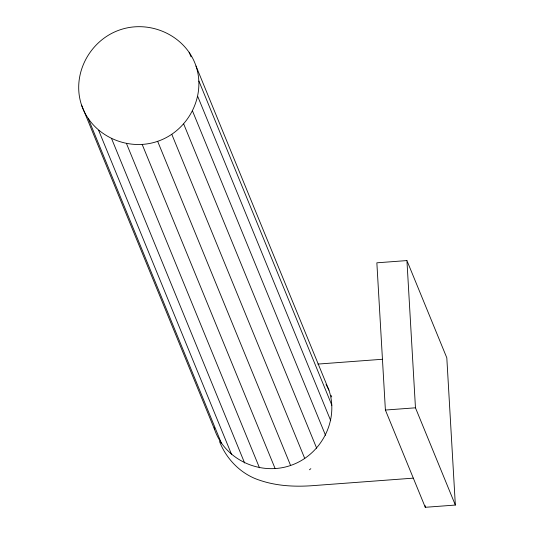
<?xml version="1.0" encoding="UTF-8"?>
<svg xmlns="http://www.w3.org/2000/svg" width="534" height="534" viewBox="0 0 534 534"><rect width="100%" height="100%" fill="white"/><g stroke="black" fill="none" stroke-linecap="round" stroke-linejoin="round"><path stroke-width="0.8" d="M81.582 105.178C91.955 135.769 127.506 151.763 157.657 141.323C187.908 131.05 206.318 96.667 195.998 66.016C185.625 35.424 150.074 19.431 119.923 29.871C89.672 40.137 71.256 74.526 81.582 105.178L214.528 429.329C224.901 459.921 260.452 475.914 290.596 465.474C320.854 455.202 339.264 420.819 328.944 390.167L195.998 66.016M309.46 469.793L310.841 468.678M406.928 260.572L376.857 262.815L385.394 410.052L425.278 507.3L455.348 505.057L446.811 357.82L406.928 260.572L415.465 407.809L455.348 505.057M317.87 364.088L382.391 359.269M385.394 410.052L415.465 407.809M413.229 478.15L312.77 485.653C294.962 486.941 276.806 486.087 259.778 480.273C241.321 474.412 226.483 459.407 219.521 441.498M326.067 384.373L328.944 390.167M331.12 395.474L331.727 396.962M189.163 52.259L191.065 56.891M198.928 81.101L331.874 405.259M197.767 96.5L330.713 420.652M192.58 111.152L325.526 435.303M183.729 124.062L316.675 448.22M171.814 134.354L304.76 458.506M157.657 141.323L290.596 465.474M142.204 144.487L275.15 468.645M126.525 143.646L259.471 467.797M111.679 138.847L244.619 462.998M98.677 130.416L231.623 454.567M88.41 118.928L221.356 443.086M214.221 427.741L214.528 429.329M425.184 505.645L425.278 507.3"/></g></svg>
